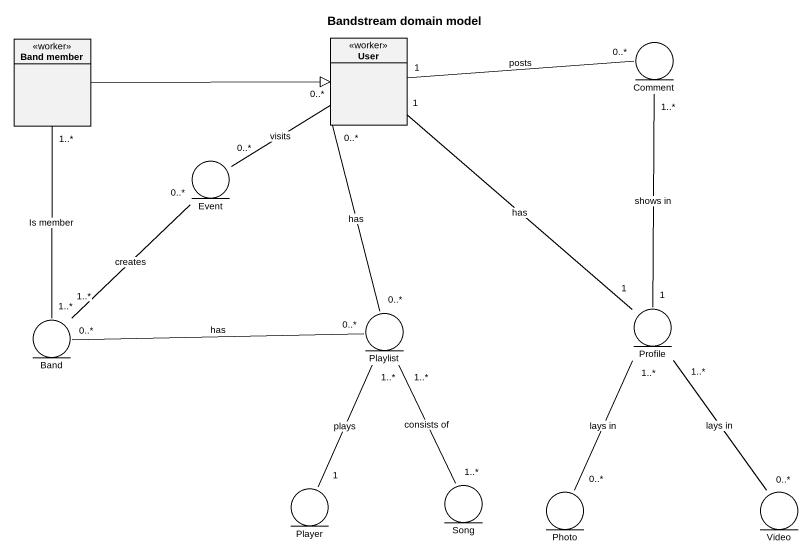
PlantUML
@startuml
title Bandstream domain model
allowmixing
hide circle
hide empty members
class "Band member" as Band_member <<worker>>
class User <<worker>>
entity Comment
entity Event
entity Band
entity Playlist
entity Profile
entity Player
entity Song
entity Photo
entity Video
Band_member -right-|> User
Band_member "1..*" -- "1..*" Band : Is member
User "1" -- "1" Profile : has
Comment "0..*" -left- "1" User : posts
Comment "1..*" -- "1" Profile : shows in
Event "0..*" -up- "0..*" User : visits
Event "0..*" -- "1..*" Band : creates
Band "0..*" -right- "0..*" Playlist : has
Playlist "0..*" -up- "0..*" User : has
Playlist "1..*" -- "1..*" Song : consists of
Player "1" -up- "1..*" Playlist : plays
Photo "0..*" -up- "1..*" Profile : lays in
Video "0..*" -up- "1..*" Profile : lays in
@enduml
